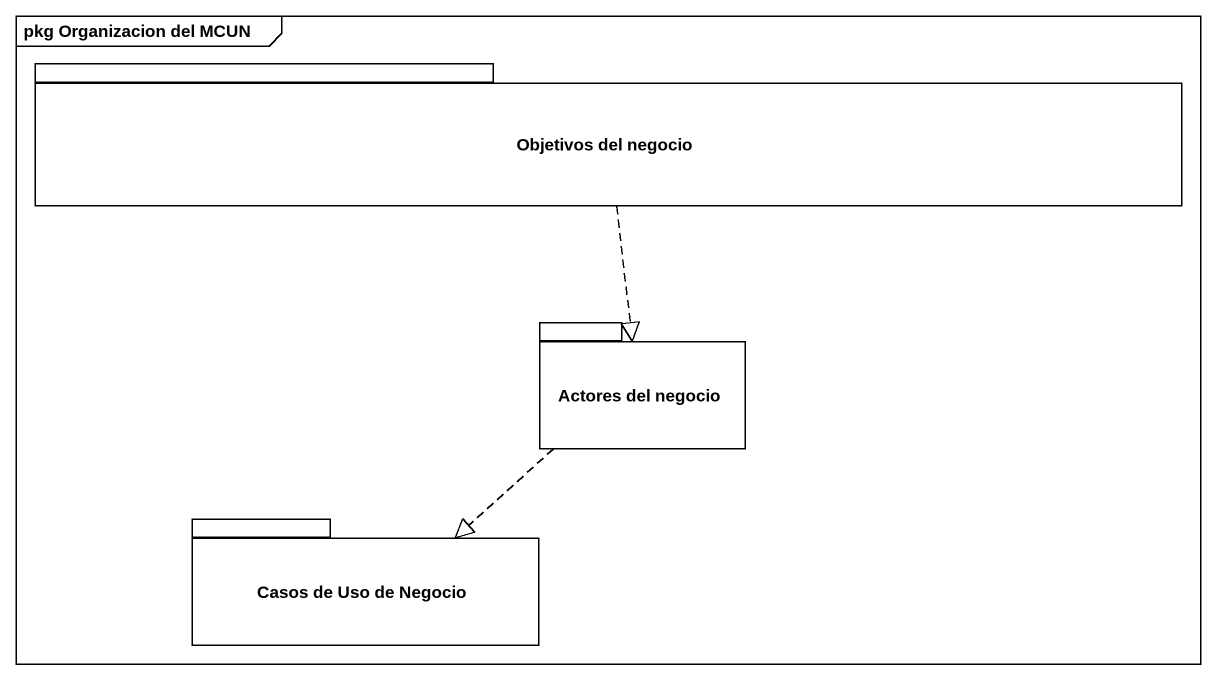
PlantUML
@startuml
mainframe pkg Organizacion del MCUN
package "Objetivos del negocio" as Objetivos_del_negocio {
}
package "Actores del negocio" as Actores_del_negocio {
}
package "Casos de Uso de Negocio" as Casos_de_Uso_de_Negocio {
}
Objetivos_del_negocio ..|> Actores_del_negocio
Actores_del_negocio ..|> Casos_de_Uso_de_Negocio
@enduml
